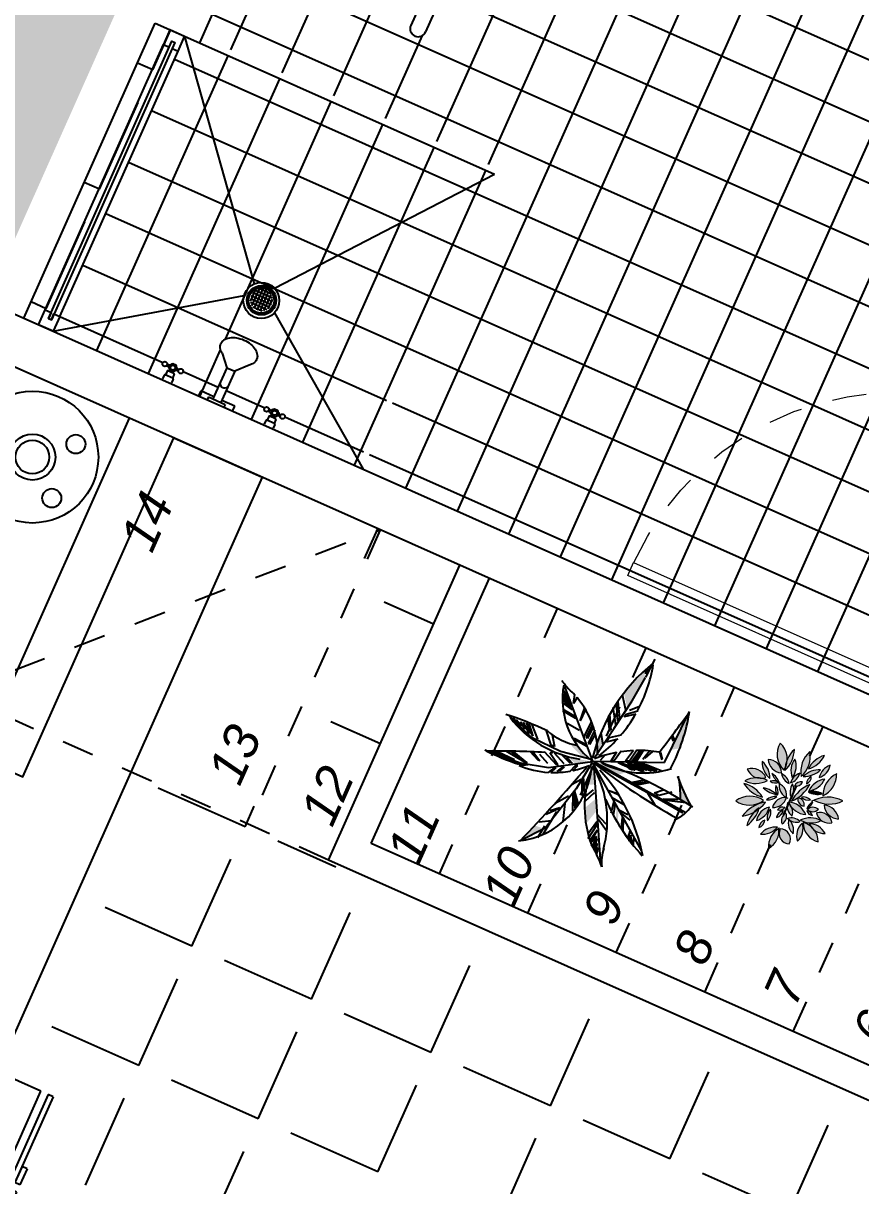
# Model space of a CAD drawing. Header units: millimetres. Extents: x 525387 to 527545, y 2235066 to 2235448.
# Drawn here: x 525546.725 to 525549.319, y 2235250.982 to 2235254.584 of the extents above; entities that cross this region are included whole.
import ezdxf
from ezdxf.enums import TextEntityAlignment as Align

# ---------------------------------------------------------------- set-up
doc = ezdxf.new("R2010")
doc.units = ezdxf.units.MM
for name, pattern in [('CONTINUA', [0]), ('HIDDEN2', [4.7625, 3.175, -1.5875]), ('JIS_02_1.0', [2, 1, -1])]:
    doc.linetypes.add(name, pattern=pattern)
for name, color, linetype in [('auxiliar', 6, 'Continuous'), ('muebles', 2, 'Continuous'), ('MUEBLES FIJOS', 2, 'Continuous'), ('pie de plano', 7, 'Continuous'), ('PISOS', 7, 'Continuous'), ('ventanas', 3, 'Continuous')]:
    doc.layers.add(name, color=color, linetype=linetype)
for name, color, linetype, lineweight in [('jardin', 72, 'Continuous', 5), ('muro', 5, 'Continuous', 35), ('puertas', 2, 'Continuous', 13)]:
    doc.layers.add(name, color=color, linetype=linetype, lineweight=lineweight)
doc.styles.add('ARIAL', font='ariali.ttf')

# ---------------------------------------------------------------- blocks, each defined once
blk = doc.blocks.new('Muko07pl')
at = {"color": 0, "linetype": 'ByBlock'}
for p, q in [((-0.2238, 0), (0.2238, 0)), ((-0.2238, -0.0155), (-0.2238, 0)), ((0.2238, -0.0155), (0.2238, 0)), ((-0.2238, -0.0177), (0.2238, -0.0177)), ((-0.3543, -0.0443), (0.3543, -0.0443)), ((-0.3543, -0.6643), (-0.3543, -0.0443)), ((0.3543, -0.0443), (0.3543, -0.6643)), ((0.3543, -0.6643), (-0.3543, -0.6643)), ((-0.3543, -0.6864), (-0.0886, -0.6864)), ((-0.3543, -0.7019), (-0.3543, -0.6864)), ((-0.0886, -0.7019), (-0.0886, -0.6864)), ((-0.0663, -0.6864), (0.3543, -0.6864)), ((-0.0663, -0.7019), (-0.0663, -0.6864)), ((0.3543, -0.7019), (0.3543, -0.6864)), ((-0.3543, -0.7019), (-0.0886, -0.7019)), ((-0.1383, -0.7019), (-0.0886, -0.7019)), ((-0.1383, -0.7174), (-0.1383, -0.7019)), ((-0.1383, -0.7174), (-0.0886, -0.7174)), ((-0.0886, -0.7174), (-0.0886, -0.7019)), ((-0.0663, -0.7174), (-0.0663, -0.7019)), ((-0.0663, -0.7019), (-0.0166, -0.7019)), ((-0.0663, -0.7019), (0.3543, -0.7019)), ((-0.0663, -0.7174), (-0.0166, -0.7174)), ((-0.0166, -0.7174), (-0.0166, -0.7019))]:
    blk.add_line(p, q, dxfattribs=at)
blk = doc.blocks.new('*X379')
at = {"color": 0}
for p, q in [((1.247, 13.33), (1.3136, 13.33)), ((1.25, 13.3041), (1.25, 13.3374)), ((1.2516, 13.34), (1.309, 13.34)), ((1.26, 13.2928), (1.26, 13.3488)), ((1.2618, 13.35), (1.2988, 13.35)), ((1.27, 13.2878), (1.27, 13.3538)), ((1.28, 13.2862), (1.28, 13.3554)), ((1.29, 13.2876), (1.29, 13.354)), ((1.3, 13.2924), (1.3, 13.3492)), ((1.31, 13.3031), (1.31, 13.3385)), ((1.2457, 13.32), (1.3149, 13.32)), ((1.2475, 13.31), (1.3131, 13.31)), ((1.2527, 13.3), (1.3079, 13.3)), ((1.2646, 13.29), (1.296, 13.29))]:
    blk.add_line(p, q, dxfattribs=at)
blk = doc.blocks.new('PUERTA INTERC')
at = {"layer": 'puertas', "color": 2}
for p, q in [((0.0398, 0), (-0.0398, 0)), ((-0.0398, 0), (0.0398, 0)), ((0.0398, -0.0399), (0.0398, 0)), ((-0.0398, -0.0279), (-0.8418, -0.0279)), ((-0.8418, -0.0279), (-0.8418, -0.0678)), ((-0.0398, 0), (-0.0398, -0.0279)), ((-0.0398, -0.0279), (0.0001, -0.0279)), ((-0.0398, -0.0678), (-0.0398, -0.0279)), ((0.0001, -0.0279), (0.0001, -0.0399)), ((0.0001, -0.0399), (0.0398, -0.0399)), ((-0.8418, -0.0678), (-0.0398, -0.0678)), ((0.0001, -0.8697), (-0.0398, -0.8697)), ((-0.0398, -0.8697), (-0.0398, -0.8977)), ((0.0398, -0.8578), (0.0001, -0.8578)), ((0.0001, -0.8578), (0.0001, -0.8697)), ((0.0398, -0.8977), (0.0398, -0.8578)), ((-0.0398, -0.8977), (0.0398, -0.8977)), ((-0.0398, -0.8977), (0.0398, -0.8977))]:
    blk.add_line(p, q, dxfattribs=at)
at = {"layer": 'puertas', "color": 6, "linetype": 'HIDDEN2', "ltscale": 0.03}
blk.add_arc((-0.0342, -0.0631), 0.8066, 180.3323, 269.6001, dxfattribs=at)
blk = doc.blocks.new('REGADERA')
for p, q in [((14.6692, 25.1453, 1.3721), (14.6562, 25.1453, 1.3721)), ((14.6712, 25.1173, 1.3721), (14.6712, 25.1433, 1.3721)), ((14.6842, 25.1423, 1.3721), (14.6712, 25.1423, 1.3721)), ((14.6862, 25.1203, 1.3721), (14.6862, 25.1403, 1.3721)), ((14.6692, 25.1153, 1.3721), (14.6562, 25.1153, 1.3721)), ((14.6842, 25.1183, 1.3721), (14.6712, 25.1183, 1.3721)), ((14.6892, 25.1359, 1.3721), (14.6862, 25.1359, 1.3721)), ((14.6892, 25.1248, 1.3721), (14.6862, 25.1248, 1.3721)), ((14.7121, 25.1253, 1.3721), (14.7121, 25.1353, 1.3721)), ((14.6702, 25.0221, 1.3721), (14.6537, 25.0221, 1.3721)), ((14.6702, 24.9778, 1.3721), (14.6702, 25.0221, 1.3721)), ((14.8041, 25.0094, 1.3721), (14.769, 24.9778, 1.3721)), ((14.6632, 24.9929, 1.3721), (14.6537, 24.9929, 1.3721)), ((14.6632, 24.9929, 1.3721), (14.6632, 24.9357, 1.3721)), ((14.769, 24.9778, 1.3721), (14.6632, 24.9778, 1.3721)), ((14.769, 24.9778, 1.3721), (14.769, 24.9508, 1.3721)), ((14.6632, 24.9357, 1.3721), (14.6537, 24.9357, 1.3721)), ((14.769, 24.9508, 1.3721), (14.6632, 24.9508, 1.3721)), ((14.6702, 24.9065, 1.3721), (14.6702, 24.9508, 1.3721)), ((14.8047, 24.9178, 1.3721), (14.769, 24.9508, 1.3721)), ((14.6537, 24.9065, 1.3721), (14.6702, 24.9065, 1.3721)), ((14.6692, 24.8003, 1.3721), (14.6562, 24.8003, 1.3721)), ((14.6712, 24.7723, 1.3721), (14.6712, 24.7983, 1.3721)), ((14.6842, 24.7973, 1.3721), (14.6712, 24.7973, 1.3721)), ((14.6862, 24.7753, 1.3721), (14.6862, 24.7953, 1.3721)), ((14.6892, 24.7908, 1.3721), (14.6862, 24.7908, 1.3721)), ((14.7121, 24.7803, 1.3721), (14.7121, 24.7903, 1.3721)), ((14.6692, 24.7703, 1.3721), (14.6562, 24.7703, 1.3721)), ((14.6842, 24.7733, 1.3721), (14.6712, 24.7733, 1.3721)), ((14.6892, 24.7797, 1.3721), (14.6862, 24.7797, 1.3721))]:
    blk.add_line(p, q)
at = {"elevation": 1.3721}
for points in [[(14.8041, 25.0094, -0.089391), (14.8159, 25.0204, -0.143952), (14.8298, 25.0245, -0.143952), (14.8437, 25.0204, -0.107177), (14.8574, 25.0068, -0.077988), (14.8656, 24.9881, -0.065221), (14.8688, 24.964, -0.065221)], [(14.8688, 24.964, -0.065221), (14.8656, 24.9398, -0.077988), (14.8574, 24.9212, -0.107177), (14.8437, 24.9075, -0.143952), (14.8298, 24.9034, -0.143952), (14.8159, 24.9075, -0.083926), (14.8047, 24.9178, -0.077988)]]:
    blk.add_lwpolyline(points, format="xyb", dxfattribs=at)
for centre in [(14.7013, 25.1575, 1.3721), (14.7013, 25.1303, 1.3721), (14.7013, 25.1034, 1.3721), (14.7013, 24.8124, 1.3721), (14.7013, 24.7853, 1.3721), (14.7013, 24.7583, 1.3721)]:
    blk.add_circle(centre, 0.00746)
for centre, radius, start, end in [((14.6692, 25.1433, 1.3721), 0.002, 360, 90), ((14.6842, 25.1403, 1.3721), 0.002, 360, 90), ((14.7013, 25.1303, 1.3721), 0.0118, 25.0004, 334.9996), ((14.6911, 25.1467, 1.3721), 0.00746, 302.1777, 46.4846), ((14.7116, 25.1467, 1.3721), 0.00746, 133.5154, 237.8223), ((14.6692, 25.1173, 1.3721), 0.002, 270, 360), ((14.6842, 25.1203, 1.3721), 0.002, 270, 360), ((14.6892, 25.1389, 1.3721), 0.003, 270, 324.6965), ((14.6892, 25.1218, 1.3721), 0.003, 35.3035, 90), ((14.6909, 25.1141, 1.3721), 0.00746, 314.1524, 57.4014), ((14.7117, 25.1141, 1.3721), 0.00746, 122.5986, 225.8476), ((14.7242, 24.9643, 1.3721), 0.0159, 121.6209, 238.3794), ((14.6692, 24.7983, 1.3721), 0.002, 360, 90), ((14.6842, 24.7953, 1.3721), 0.002, 360, 90), ((14.6892, 24.7938, 1.3721), 0.003, 270, 324.6965), ((14.7013, 24.7853, 1.3721), 0.0118, 25.0004, 334.9996), ((14.6911, 24.8016, 1.3721), 0.00746, 302.1777, 46.4846), ((14.7116, 24.8016, 1.3721), 0.00746, 133.5154, 237.8223), ((14.6692, 24.7723, 1.3721), 0.002, 270, 360), ((14.6842, 24.7753, 1.3721), 0.002, 270, 360), ((14.6892, 24.7767, 1.3721), 0.003, 35.3035, 90), ((14.6909, 24.769, 1.3721), 0.00746, 314.1524, 57.4014), ((14.7117, 24.769, 1.3721), 0.00746, 122.5986, 225.8476)]:
    blk.add_arc(centre, radius, start, end)
blk = doc.blocks.new('A$C172C5132')
at = {"linetype": 'ByBlock'}
h = blk.add_hatch(color=96, dxfattribs=at)
h.set_gradient(color1=(12, 110, 14), color2=(39, 78, 9), tint=1, name='HEMISPHERICAL')
h.paths.add_polyline_path([(0.706, 2.572, 0.287265), (1.313, 2.352, 0.287265)])
h.paths.add_polyline_path([(0.85, 2.219, 0.245454), (1.269, 2.285, 0.245454)])
h.paths.add_polyline_path([(1.346, 2.252, 0.362884), (1.853, 1.943, -0.000877), (1.853, 1.945, 0.362272)])
h.paths.add_polyline_path([(1.346, 2.053, 0.33327), (1.523, 1.855, 0.33327)])
h.paths.add_polyline_path([(1.092, 1.976, 0.302945), (1.401, 1.866, 0.302945)])
h.paths.add_polyline_path([(0.96, 1.711, 0.378763), (1.357, 1.744, 0.378763)])
h.paths.add_polyline_path([(0.805, 1.225, 0.247698), (1.18, 1.509, -0.032946), (1.189, 1.565, 0.274039)])
h.paths.add_polyline_path([(0.43, 1.203, 0.549808), (0.783, 1.7, 0.549808)])
h.paths.add_polyline_path([(0, 1.789, 0.297781), (0.772, 1.753, 0.297781)])
h.paths.add_polyline_path([(0.331, 2.252, 0.248111), (0.794, 1.811, 0.248111)])
h.paths.add_polyline_path([(0.519, 2.396, 0.290415), (0.838, 2.307, 0.290415)])
h.paths.add_polyline_path([(0.419, 2.804, 0.175406), (1.109, 2.655, -0.037323), (0.945, 2.759, 0.129374)])
h.paths.add_polyline_path([(0.64, 3.08, 0.085647), (0.945, 2.759, -0.054384), (1.147, 2.661), (1.147, 2.661, -0.009351), (1.109, 2.655, 0.060507), (1.402, 2.541), (1.412, 2.556, 0.185254)])
h.paths.add_polyline_path([(1.037, 3.5, 0.313266), (1.437, 2.623), (1.441, 2.625, 0.313266)])
h.paths.add_polyline_path([(1.809, 2.263), (1.818, 2.252, 0.230232), (2.085, 2.451, 0.230232)])
h.paths.add_polyline_path([(2.229, 2.396), (2.238, 2.391, 0.179345), (2.405, 2.738, 0.179345)])
h.paths.add_polyline_path([(2.56, 2.459), (2.582, 2.451, 0.378282), (2.802, 3.058, 0.378282)])
h = blk.add_hatch(color=106, dxfattribs=at)
h.set_gradient(color1=(15, 138, 17), color2=(46, 92, 10), tint=1, name='HEMISPHERICAL')
h.paths.add_polyline_path([(2.155, 1.04, 0.236282), (2.541, 0.113, 0.236282)])
h.paths.add_polyline_path([(2.416, 0.817, 0.290628), (3.31, 0.696, 0.290628)])
h.paths.add_polyline_path([(1.909, 0, 0.364082), (2.14, 0.651, 0.364082)])
h.paths.add_polyline_path([(1.798, 0.784, 0.428936), (1.699, 0.155, 0.428936)])
h.paths.add_polyline_path([(1.335, 1.192, 0.243055), (1.611, 0.53, 0.243055)])
h.paths.add_polyline_path([(1.293, 0.79, -0.075692), (1.214, 0.596, 0.164666), (1.258, 0.221, 0.298636), (1.346, 0.861, 0.03785)])
h.paths.add_polyline_path([(0.905, 0.32, 0.152567), (1.214, 0.596, -0.089408), (1.293, 0.79, 0.1023), (1.302, 1.071, 0.341288)])
h.paths.add_polyline_path([(0.629, 0.983, 0.299202), (1.264, 1.088, 0.299202)])
h.paths.add_polyline_path([(1.205, 1.617, 0.031182), (1.189, 1.565, -0.006707), (1.203, 1.568), (1.203, 1.568), (1.203, 1.568, -0.03138), (1.18, 1.509, 0.214704), (1.291, 1.17, 0.282795)])
h.paths.add_polyline_path([(1.634, 1.671, 0.211659), (1.589, 1.093, 0.281051), (1.743, 1.822, 0.038772), (1.674, 1.736, -0.044717)])
h.paths.add_polyline_path([(1.346, 1.501, 0.203733), (1.634, 1.671, -0.026656), (1.674, 1.736, 0.062829), (1.709, 1.836, 0.318582)])
h.paths.add_polyline_path([(1.765, 1.115, 0.403257), (1.931, 0.773, 0.403257)])
h.paths.add_polyline_path([(1.655, 0.872, 0.302607), (1.721, 1.115, 0.302607)])
h.paths.add_polyline_path([(1.798, 1.148, 0.20419), (2.074, 1.049, 0.20419)])
h.paths.add_polyline_path([(2.074, 1.479, 0.262138), (2.118, 1.148, 0.262138)])
h.paths.add_polyline_path([(1.831, 1.27, 0.44636), (2.008, 1.579, 0.44636)])
h.paths.add_polyline_path([(2.372, 1.336, 0.247085), (2.979, 0.994, 0.247085)])
h.paths.add_polyline_path([(1.809, 1.733, 0.171467), (2.593, 1.391, 0.171467)])
h.paths.add_polyline_path([(1.898, 1.777, 0.259278), (2.372, 1.943, 0.259278)])
h.paths.add_polyline_path([(2.328, 1.855, 0.365639), (2.571, 1.656, 0.365639)])
h.paths.add_polyline_path([(2.372, 2.02, 0.243415), (2.813, 1.866, 0.243415)])
h.paths.add_polyline_path([(2.571, 1.501, 0.307451), (2.869, 1.457, 0.307451)])
h.paths.add_polyline_path([(2.758, 1.711, 0.209633), (3.211, 1.259, 0.209633)])
h.paths.add_polyline_path([(3.067, 1.656, 0.21311), (3.718, 1.336, 0.21311)])
h.paths.add_polyline_path([(2.946, 1.192, 0.265719), (3.486, 1.016, 0.265719)])
h.paths.add_polyline_path([(2.571, 2.042, 0.271534), (3.188, 2.219, 0.271534)])
h.paths.add_polyline_path([(3.058, 2.452, -0.10541), (2.754, 2.4, 0.018052), (2.681, 2.374, 0.194763), (3.486, 2.374, 0.102488)])
h.paths.add_polyline_path([(2.681, 2.407, 0.024701), (2.754, 2.4, -0.072299), (3.058, 2.452, 0.220444), (3.486, 2.904, 0.361284)])
h.paths.add_polyline_path([(2.339, 2.053, 0.244188), (2.538, 2.44, 0.244188)])
h.paths.add_polyline_path([(2.218, 2.738, 0.236039), (2.648, 3.213, 0.236039)])
h.paths.add_polyline_path([(2.14, 2.683, 0.271887), (2.223, 2.415, 0.271887)])
h.paths.add_polyline_path([(1.853, 1.945, -0.001193), (1.854, 1.943, 0.325344), (2.193, 2.366, 0.324468)])
h.paths.add_polyline_path([(1.811, 2.298, 0.143951), (1.831, 2.815, 0.143951)])
h.paths.add_polyline_path([(1.5, 2.539, 0.207976), (1.754, 2.263, 0.207976)])
h.paths.add_polyline_path([(1.534, 2.705, 0.190107), (1.699, 3.489, 0.190107)])
h.paths.add_polyline_path([(1.798, 3.489, 0.252904), (2.129, 2.782, 0.067921), (2.112, 3.003, -0.074796), (2.066, 3.149, 0.134159)])
h.paths.add_polyline_path([(2.066, 3.149, -0.046564), (2.112, 3.003, 0.072445), (2.196, 2.881, 0.391074), (2.196, 3.577, 0.229731)])
h = blk.add_hatch(color=96, dxfattribs=at)
h.set_gradient(color1=(12, 110, 14), color2=(39, 78, 9), tint=1, name='HEMISPHERICAL')
h.paths.add_polyline_path([(2.735, 1.776), (2.736, 1.766, 0.262244), (3.63, 1.855, 0.262244)])
h = blk.add_hatch(color=96)
h.set_gradient(color1=(12, 110, 14), color2=(39, 78, 9), tint=1, name='HEMISPHERICAL')
h.paths.add_polyline_path([(2.35, 1.336), (2.337, 1.332, 0.192472), (2.471, 0.872, 0.192472)])
for p, q in [((1.402, 2.541), (1.412, 2.556)), ((1.437, 2.623), (1.441, 2.625)), ((2.582, 2.451), (2.56, 2.459)), ((1.818, 2.252), (1.809, 2.263)), ((2.238, 2.391), (2.229, 2.396)), ((2.736, 1.766), (2.735, 1.776)), ((2.35, 1.336), (2.337, 1.332))]:
    blk.add_line(p, q, dxfattribs=at)
for centre, radius, start, end in [((1.868, 3.349), 0.845, 169.7437, 239.3198), ((0.609, 2.771), 0.845, 349.9797, 59.5558), ((2.61, 2.887), 1.092, 146.5506, 189.6063), ((0.623, 3.307), 1.092, 326.5506, 9.6063), ((2.618, 3.442), 0.821, 176.7146, 233.4855), ((1.31, 2.829), 0.821, 356.7146, 53.4855), ((2.572, 3.229), 0.513, 137.2816, 222.7184), ((1.819, 3.229), 0.513, 317.2816, 42.7184), ((0.596, 1.782), 1.037, 57.8807, 99.8189), ((0.343, 1.811), 1.303, 34.8518, 76.8329), ((1.724, 3.804), 1.303, 213.7346, 255.7157), ((2.701, 2.521), 0.918, 161.3279, 196.3785), ((0.941, 2.592), 0.918, 339.0434, 14.094), ((2.908, 2.545), 0.716, 111.2499, 164.3738), ((1.958, 3.406), 0.716, 291.2499, 344.3738), ((3.02, 2.621), 0.488, 116.5049, 199.3878), ((2.348, 2.879), 0.488, 298.5878, 21.4707), ((3.383, 2.171), 0.74, 81.9405, 161.3964), ((2.785, 3.14), 0.74, 261.9405, 341.3964), ((0.971, 3.682), 1.037, 237.8807, 279.8189), ((0.833, 1.977), 0.608, 37.9495, 102.0596), ((1.186, 2.946), 0.608, 217.9495, 282.0596), ((1.31, 2.109), 0.47, 19.0975, 66.0922), ((1.945, 2.693), 0.47, 199.0975, 246.0922), ((2.14, 2.073), 0.381, 98.3028, 150.1644), ((1.747, 2.626), 0.381, 280.7404, 332.602), ((2.41, 2.619), 0.277, 166.6712, 231.5788), ((1.953, 2.479), 0.277, 342.6051, 47.5126), ((2.779, 2.329), 0.554, 132.3809, 173.0513), ((1.853, 2.79), 0.554, 313.9894, 354.6599), ((2.066, 2.438), 0.471, 305.3547, 0.2444), ((2.81, 2.055), 0.471, 125.3547, 180.2444), ((3.084, 1.379), 1.073, 67.9577, 112.0423), ((0.98, 2.47), 0.685, 198.5093, 254.2466), ((0.145, 1.593), 0.685, 18.5093, 74.2466), ((0.609, 2.099), 0.31, 42.1798, 106.9561), ((0.748, 2.604), 0.31, 222.1798, 286.9561), ((1.123, 1.851), 0.458, 71.397, 126.5601), ((0.996, 2.653), 0.458, 251.397, 306.5601), ((1.415, 1.794), 0.463, 18.7265, 98.5819), ((1.784, 2.401), 0.463, 198.7265, 278.5819), ((1.302, 1.836), 0.222, 4.751, 78.4779), ((1.567, 2.072), 0.222, 184.751, 258.4779), ((1.733, 2.387), 0.461, 278.3256, 1.7816), ((2.313, 1.92), 0.461, 100.5964, 184.0524), ((2.443, 1.517), 0.509, 43.3367, 98.0592), ((2.742, 2.369), 0.509, 223.3367, 278.0592), ((3.03, 1.604), 0.635, 75.5726, 136.3385), ((2.729, 2.658), 0.635, 255.5726, 316.3385), ((3.084, 3.368), 1.073, 247.9577, 292.0423), ((0.359, 1.18), 0.707, 52.0955, 120.5238), ((0.413, 2.362), 0.707, 234.1936, 302.622), ((0.764, 1.34), 0.361, 86.9965, 202.2058), ((0.449, 1.564), 0.361, 266.9965, 22.2058), ((1.177, 1.503), 0.301, 53.2772, 136.2565), ((1.14, 1.952), 0.301, 233.2772, 316.2565), ((1.164, 1.689), 0.296, 36.6262, 104.0418), ((1.329, 2.153), 0.296, 216.6262, 284.0418), ((1.611, 1.463), 0.434, 157.7122, 222.4235), ((0.885, 1.324), 0.434, 339.261, 43.9723), ((1.291, 1.925), 0.427, 277.3883, 349.0703), ((1.763, 1.413), 0.427, 96.3902, 168.0722), ((2.263, 1.331), 0.715, 136.6356, 199.4278), ((1.069, 1.584), 0.715, 316.6356, 19.4278), ((2.685, 2.671), 1.283, 226.9394, 265.8583), ((1.717, 0.454), 1.283, 46.9394, 85.8583), ((2.284, 1.434), 0.517, 80.1717, 138.3136), ((1.986, 2.287), 0.517, 260.1717, 318.3136), ((2.332, 1.612), 0.243, 10.523, 90.8605), ((2.567, 1.899), 0.243, 190.523, 270.8605), ((3.253, 1.021), 0.915, 65.6693, 124.4476), ((3.105, 2.604), 0.915, 246.2552, 305.0335), ((2.468, 0.969), 0.797, 21.3015, 68.66), ((3.5, 2.001), 0.797, 201.3015, 248.66), ((3.034, 0.767), 0.89, 39.7488, 87.8702), ((3.751, 2.225), 0.89, 219.7488, 267.8702), ((0.724, 1.722), 0.503, 279.3324, 342.1699), ((1.284, 1.071), 0.503, 99.3324, 162.1699), ((2.058, 1.345), 0.239, 102.1635, 198.3798), ((1.781, 1.503), 0.239, 282.1635, 18.3798), ((2.39, 1.353), 0.341, 158.2119, 216.9673), ((1.802, 1.275), 0.341, 338.2119, 36.9673), ((2.98, 1.27), 0.646, 174.4977, 218.0761), ((1.831, 0.952), 0.646, 352.8778, 36.4562), ((3.001, 1.741), 0.748, 212.8184, 268.3343), ((2.35, 0.588), 0.748, 32.8184, 88.3343), ((2.687, 1.26), 0.268, 47.3873, 115.7476), ((2.752, 1.699), 0.268, 227.3873, 295.7476), ((1.027, 0.552), 0.586, 65.4893, 132.7752), ((0.866, 1.519), 0.586, 246.1459, 313.4318), ((1.589, 0.438), 0.695, 114.4303, 189.807), ((0.617, 0.953), 0.695, 294.4303, 9.807), ((1.79, 0.474), 0.589, 138.8969, 205.4069), ((0.814, 0.608), 0.589, 318.8969, 25.4069), ((2.114, 1.128), 0.782, 175.2839, 229.9285), ((0.832, 0.594), 0.782, 355.2839, 49.9285), ((1.87, 0.944), 0.227, 131.0823, 198.427), ((1.506, 1.043), 0.227, 311.0823, 18.427), ((2.026, 1.03), 0.274, 161.8817, 249.7301), ((1.67, 0.858), 0.274, 341.8817, 69.7301), ((1.82, 0.775), 0.374, 47.1077, 93.2701), ((2.053, 1.422), 0.374, 227.1077, 273.2701), ((1.423, 0.192), 1.121, 356.0096, 54.5768), ((3.274, 0.962), 1.121, 176.0096, 229.186), ((2.767, 0.052), 0.841, 49.8506, 114.6719), ((2.959, 1.46), 0.841, 229.8506, 294.6719), ((3.062, 0.631), 0.573, 42.1437, 101.6667), ((3.371, 1.577), 0.573, 222.1437, 281.6667), ((2.048, 0.422), 0.44, 124.6008, 217.4658), ((1.449, 0.516), 0.44, 304.6008, 37.4658), ((2.412, 0.188), 0.538, 120.4086, 200.4312), ((1.637, 0.464), 0.538, 300.4086, 20.4312)]:
    blk.add_arc(centre, radius, start, end, dxfattribs=at)
blk = doc.blocks.new('A$Ce713cdba')
for centre, radius in [((0.215, 0.215), 0.215), ((0.3272, 0.3114), 0.0309), ((0.215, 0.215), 0.075), ((0.215, 0.215), 0.055), ((0.3272, 0.1186), 0.0309)]:
    blk.add_circle(centre, radius)
blk = doc.blocks.new('CAB 5 REC')
at = {"layer": 'PISOS', "lineweight": -3}
h = blk.add_hatch(dxfattribs=at)
h.set_pattern_fill('ANSI37', color=253, scale=0.055, angle=45)
h.set_pattern_definition([(90, (-805.2598, -52.6212), (-0.174625, 0), []), (180, (-805.2598, -52.6212), (-1e-17, -0.174625), [])])
h.paths.add_polyline_path([(7.77, 7.645), (7.62, 7.645), (7.62, 7.695), (7.57, 7.695), (6.27, 7.695), (6.27, 7.695), (6.22, 7.695), (6.22, 7.645), (5.84, 7.645), (5.84, 6.645), (5.82, 6.645), (5.82, 7.645), (5.82, 7.695), (5.77, 7.695), (4.87, 7.695), (4.82, 7.695), (4.82, 7.52), (4.82, 6.665), (5.17, 6.665), (5.17, 6.645), (4.82, 6.645), (4.82, 4.825), (5.82, 4.825), (5.82, 5.4), (5.97, 5.4), (6.895, 5.4), (6.895, 4.9), (7.77, 4.9)])
h.paths.add_polyline_path([(6.3508, 6.8479, -0.12626), (6.2495, 7.019), (6.136, 7.019, -1), (6.136, 7.069), (6.2384, 7.069, -0.725699), (6.9164, 7.4135), (7.5528, 6.7771, -1), (6.9872, 6.2115)], flags=16)
h.paths.add_polyline_path([(5.807, 5.268, -1), (5.682, 5.268, -1)], flags=16)
h.paths.add_polyline_path([(5.7736, 5.2837, -1), (5.7478, 5.2837, -1)], flags=0)
h.paths.add_polyline_path([(7.2688, 5.5307), (7.4273, 5.5307, -0.362827), (7.4765, 5.4895), (7.5351, 5.1651, -0.261343), (7.5191, 5.1188), (7.5259, 5.0883, 0.363598), (7.5616, 5.061, -0.426801), (7.5981, 5.026), (7.5981, 4.9407, -0.414214), (7.5631, 4.9057), (7.1328, 4.9057, -0.414214), (7.0978, 4.9407), (7.0978, 5.026, -0.414214), (7.1328, 5.061), (7.136, 5.061, 0.351104), (7.1702, 5.0883), (7.177, 5.1188, -0.261343), (7.161, 5.1651), (7.2196, 5.4895, -0.362827)], flags=16)
h.paths.add_polyline_path([(5.7372, 5.2473, -1), (5.7114, 5.2473, -1)], flags=0)
h.paths.add_polyline_path([(7.2888, 5.4807), (7.4073, 5.4807, -0.362827), (7.4368, 5.456), (7.4748, 5.2453, -0.467538), (7.3961, 5.1511), (7.3, 5.1511, -0.467538), (7.2212, 5.2453), (7.2593, 5.456, -0.362827)], flags=0)
h.paths.add_polyline_path([(7.373, 5.1657), (7.323, 5.1657, -2)], flags=0)
h.paths.add_polyline_path([(5.0236, 7.1019, -0.107177), (5.01, 7.0882, -0.143952), (4.9961, 7.0841, -0.143952), (4.9822, 7.0882, -0.083926), (4.971, 7.0985), (4.9352, 7.1315), (4.8295, 7.1315), (4.8295, 7.1585), (4.9352, 7.1585), (4.9704, 7.1901, -0.089391), (4.9822, 7.2011, -0.143952), (4.9961, 7.2052, -0.143952), (5.01, 7.2011, -0.107177), (5.0236, 7.1875, -0.077988), (5.0319, 7.1688, -0.065221), (5.0351, 7.1447, -0.065221), (5.0319, 7.1205, -0.077988)], flags=16)
h.paths.add_polyline_path([(4.8601, 6.939, -0.202774), (4.8624, 6.9444, 0.613015), (4.8585, 6.9571, 0.446891), (4.8555, 6.9604), (4.8525, 6.9604), (4.8525, 6.954), (4.8375, 6.954), (4.8375, 6.951), (4.8355, 6.951, 0.414214), (4.8375, 6.953), (4.8375, 6.981), (4.8355, 6.981, -0.414214), (4.8375, 6.979), (4.8375, 6.978), (4.8525, 6.978), (4.8525, 6.9715), (4.8555, 6.9715, 0.452458), (4.8585, 6.9749, 0.622782), (4.8625, 6.9877, -0.205641), (4.8601, 6.9931, -1), (4.8751, 6.9931, -0.20567), (4.8727, 6.9877, 0.489391), (4.8739, 6.976, -0.1442), (4.8783, 6.971), (4.8783, 6.961, -0.142326), (4.874, 6.956, 0.483683), (4.8728, 6.9444, -0.202746), (4.8751, 6.939, -1)], flags=16)
h.paths.add_polyline_path([(4.8601, 6.966, -1), (4.8751, 6.966, -1)], flags=0)
h.paths.add_polyline_path([(4.8602, 7.2841, -0.202774), (4.8624, 7.2894, 0.613015), (4.8585, 7.3021, 0.446891), (4.8555, 7.3055), (4.8525, 7.3055), (4.8525, 7.299), (4.8375, 7.299), (4.8375, 7.296), (4.8355, 7.296, 0.414214), (4.8375, 7.298), (4.8375, 7.326), (4.8355, 7.326, -0.414214), (4.8375, 7.324), (4.8375, 7.323), (4.8525, 7.323), (4.8525, 7.3166), (4.8555, 7.3166, 0.452458), (4.8585, 7.32, 0.622782), (4.8625, 7.3328, -0.205641), (4.8602, 7.3382, -1), (4.8751, 7.3382, -0.20567), (4.8728, 7.3328, 0.489391), (4.8739, 7.3211, -0.1442), (4.8783, 7.316), (4.8783, 7.306, -0.142326), (4.874, 7.3011, 0.483683), (4.8728, 7.2894, -0.202746), (4.8751, 7.2841, -1)], flags=16)
h.paths.add_polyline_path([(4.8602, 7.311, -1), (4.8751, 7.311, -1)], flags=0)
at = {"layer": 'auxiliar', "linetype": 'JIS_02_1.0', "lineweight": -3, "ltscale": 0.1}
for p, q in [((3.67, 6.25), (3.67, 7.52)), ((3.67, 7.52), (4.67, 6.52)), ((4.67, 6.52), (3.695, 6.52)), ((4.67, 6.52), (3.695, 6.52)), ((4.67, 5.92), (3.67, 5.92)), ((4.67, 5.62), (3.67, 5.62)), ((4.67, 5.32), (3.67, 5.32)), ((4.67, 5.02), (3.67, 5.02)), ((4.67, 4.72), (3.67, 4.72))]:
    blk.add_line(p, q, dxfattribs=at)
at = {"layer": 'jardin', "linetype": 'Continuous', "lineweight": -3}
for p, q in [((4.1856, 5.83), (4.1776, 5.9461)), ((4.183, 5.8961), (4.1818, 5.9268)), ((4.1841, 5.8856), (4.1853, 5.9244)), ((4.1871, 5.8635), (4.1876, 5.9134)), ((4.1882, 5.8501), (4.1894, 5.9086)), ((4.2721, 5.83), (4.3055, 5.9211)), ((4.2943, 5.8899), (4.3061, 5.9071)), ((4.1941, 5.8142), (4.2017, 5.8841)), ((4.2069, 5.8726), (4.1952, 5.8103)), ((4.2803, 5.8419), (4.3061, 5.8726)), ((4.2873, 5.8592), (4.3037, 5.8803)), ((4.3061, 5.8726), (4.2873, 5.8592)), ((4.292, 5.8726), (4.3037, 5.8956)), ((4.3037, 5.8803), (4.292, 5.8726)), ((4.3037, 5.8956), (4.2943, 5.8899)), ((4.1847, 5.8424), (4.1789, 5.8525)), ((4.1853, 5.8353), (4.1794, 5.8482)), ((4.1853, 5.8286), (4.1794, 5.8429)), ((4.1882, 5.8176), (4.18, 5.8353)), ((4.1952, 5.8103), (4.2104, 5.8635)), ((4.3107, 5.8477), (4.2756, 5.8112)), ((4.2779, 5.8285), (4.3084, 5.863)), ((4.3084, 5.8553), (4.2779, 5.8285)), ((4.3084, 5.863), (4.2803, 5.8419)), ((4.1912, 5.8103), (4.1782, 5.83)), ((4.1905, 5.8065), (4.1789, 5.8243)), ((4.2082, 5.7437), (4.1856, 5.83)), ((4.2163, 5.7826), (4.2315, 5.8166)), ((4.2344, 5.8103), (4.2169, 5.7768)), ((4.2692, 5.73), (4.2721, 5.83)), ((4.283, 5.6271), (4.4582, 5.8003)), ((4.4466, 5.8016), (4.4419, 5.7901)), ((4.2169, 5.7768), (4.2163, 5.7826)), ((4.2192, 5.7509), (4.235, 5.7854)), ((4.2262, 5.7241), (4.2479, 5.7749)), ((4.2756, 5.7652), (4.3107, 5.7959)), ((4.3061, 5.7748), (4.2756, 5.7537)), ((4.2756, 5.7537), (4.2756, 5.7652)), ((4.3818, 5.7282), (4.3877, 5.7747)), ((4.3862, 5.7294), (4.3913, 5.7753)), ((4.4091, 5.7863), (4.4021, 5.7498)), ((4.4184, 5.7901), (4.4091, 5.7537)), ((4.4091, 5.7537), (4.4091, 5.7863)), ((4.4232, 5.7901), (4.4138, 5.7575)), ((4.4138, 5.7575), (4.4184, 5.7901)), ((4.4302, 5.792), (4.4184, 5.7652)), ((4.4184, 5.7652), (4.4232, 5.7901)), ((4.4255, 5.7671), (4.4302, 5.792)), ((4.4325, 5.7882), (4.4255, 5.7671)), ((4.4348, 5.7939), (4.4302, 5.7748)), ((4.4302, 5.7748), (4.4325, 5.7882)), ((4.4372, 5.7824), (4.4348, 5.7939)), ((4.4419, 5.7978), (4.4372, 5.7824)), ((4.4419, 5.7901), (4.4419, 5.7978)), ((4.033, 5.6777), (3.9661, 5.7318)), ((4.2151, 5.7279), (4.1946, 5.7389)), ((4.1979, 5.7309), (4.2186, 5.7227)), ((4.2808, 5.6271), (4.2082, 5.7437)), ((4.2186, 5.7227), (4.2151, 5.7279)), ((4.2537, 5.7591), (4.2292, 5.7217)), ((4.2391, 5.705), (4.2572, 5.7457)), ((4.2859, 5.6295), (4.2692, 5.73)), ((4.3531, 5.7033), (4.3572, 5.7466)), ((4.4218, 5.7538), (4.4487, 5.7616)), ((4.4427, 5.7514), (4.4218, 5.7538)), ((4.0437, 5.7019), (4.0625, 5.6693)), ((4.0741, 5.6923), (4.1093, 5.6616)), ((4.2085, 5.7149), (4.2309, 5.7033)), ((4.2126, 5.7083), (4.2309, 5.6999)), ((4.2292, 5.7217), (4.2262, 5.7241)), ((4.2484, 5.6872), (4.2619, 5.7241)), ((4.2502, 5.681), (4.263, 5.7107)), ((4.3164, 5.6622), (4.3208, 5.7044)), ((4.3201, 5.6664), (4.323, 5.708)), ((4.3811, 5.714), (4.4247, 5.7169)), ((4.3811, 5.7128), (4.4175, 5.7122)), ((3.9969, 5.6865), (4.0391, 5.6808)), ((4.0132, 5.675), (4.0952, 5.6655)), ((4.1834, 5.639), (4.033, 5.6777)), ((4.1093, 5.6616), (4.0882, 5.6846)), ((4.1163, 5.6808), (4.1538, 5.652)), ((4.1913, 5.6559), (4.217, 5.6367)), ((4.2484, 5.6705), (4.2227, 5.6796)), ((4.2297, 5.671), (4.252, 5.6638)), ((4.252, 5.6638), (4.2484, 5.6705)), ((4.3252, 5.6574), (4.3281, 5.6616)), ((4.3615, 5.6544), (4.3252, 5.6574)), ((4.3281, 5.6616), (4.3746, 5.6598)), ((4.3404, 5.6711), (4.3433, 5.6753)), ((4.3797, 5.6687), (4.3404, 5.6711)), ((4.3408, 5.6815), (4.3898, 5.6799)), ((4.3433, 5.6753), (4.3848, 5.6729)), ((4.2779, 5.6229), (3.9996, 5.4747)), ((4.0741, 5.6348), (4.128, 5.652)), ((4.2779, 5.6253), (4.0911, 5.3771)), ((4.1655, 5.6424), (4.1163, 5.6214)), ((4.1257, 5.6156), (4.1655, 5.6424)), ((4.1351, 5.6148), (4.1697, 5.6398)), ((4.1432, 5.6131), (4.1738, 5.6398)), ((4.1725, 5.6136), (4.2147, 5.6328)), ((4.2779, 5.6271), (4.1834, 5.639)), ((4.1843, 5.6117), (4.2287, 5.6348)), ((4.2826, 5.6214), (4.2545, 5.2991)), ((4.283, 5.6271), (4.3695, 5.4223)), ((4.2932, 5.6271), (4.4029, 5.608)), ((4.3419, 5.6176), (4.3724, 5.6384)), ((4.3877, 5.6164), (4.4225, 5.6372)), ((4.3935, 5.6134), (4.4364, 5.6378)), ((4.4146, 5.6074), (4.4603, 5.6366)), ((4.4276, 5.6068), (4.4763, 5.633)), ((4.4836, 5.6312), (4.4378, 5.6051)), ((4.4683, 5.5973), (4.5076, 5.6265)), ((4.1585, 5.5983), (4.1959, 5.5829)), ((4.1679, 5.606), (4.203, 5.5887)), ((4.2779, 5.6041), (4.2686, 5.5101)), ((4.2954, 5.6068), (4.3172, 5.5997)), ((4.3695, 5.6104), (4.355, 5.6122)), ((4.355, 5.6122), (4.3782, 5.583)), ((4.392, 5.5795), (4.3695, 5.6104)), ((4.4029, 5.608), (4.5032, 5.5914)), ((4.4378, 5.6051), (4.4276, 5.6068)), ((4.4698, 5.5646), (4.448, 5.5937)), ((4.448, 5.5937), (4.4582, 5.5914)), ((4.4582, 5.5914), (4.4821, 5.5628)), ((4.4945, 5.5646), (4.4727, 5.5872)), ((4.5032, 5.5914), (4.5861, 5.5836)), ((4.5868, 5.583), (4.65, 5.5789)), ((4.597, 5.5866), (4.6101, 5.5914)), ((4.6028, 5.5854), (4.597, 5.5866)), ((4.6144, 5.5896), (4.6028, 5.5854)), ((4.1163, 5.5388), (4.0695, 5.5485)), ((4.121, 5.5101), (4.1374, 5.5485)), ((4.3106, 5.567), (4.307, 5.5759)), ((4.307, 5.5759), (4.3397, 5.5711)), ((4.3106, 5.5533), (4.3099, 5.542)), ((4.3462, 5.5592), (4.3106, 5.567)), ((4.3106, 5.4955), (4.3106, 5.5533)), ((4.0367, 5.5139), (4.0695, 5.5159)), ((4.0554, 5.5101), (4.0367, 5.5139)), ((4.0391, 5.5197), (4.0741, 5.5216)), ((4.0695, 5.5159), (4.0391, 5.5197)), ((4.0741, 5.5216), (4.0507, 5.5293)), ((4.0507, 5.5293), (4.0929, 5.5273)), ((4.0929, 5.5273), (4.0554, 5.535)), ((4.0578, 5.5427), (4.107, 5.535)), ((4.1023, 5.5005), (4.1257, 5.5388)), ((4.107, 5.535), (4.1163, 5.5388)), ((4.1595, 5.5097), (4.1963, 5.5164)), ((4.1983, 5.4832), (4.203, 5.5254)), ((4.3099, 5.5271), (4.3084, 5.5158)), ((4.3084, 5.5158), (4.3084, 5.5033)), ((4.3099, 5.542), (4.3099, 5.5271)), ((4.3114, 5.5253), (4.3106, 5.5104)), ((4.3128, 5.5432), (4.3114, 5.5253)), ((4.3135, 5.5188), (4.3128, 5.5432)), ((4.3135, 5.508), (4.3135, 5.5188)), ((4.3179, 5.5253), (4.3157, 5.5057)), ((4.3164, 5.4997), (4.3179, 5.5128)), ((4.3179, 5.5128), (4.3179, 5.5253)), ((4.3215, 5.5188), (4.3208, 5.5074)), ((4.323, 5.5307), (4.3215, 5.5188)), ((4.3231, 5.5323), (4.323, 5.5307)), ((4.3237, 5.4795), (4.3237, 5.5307)), ((4.3295, 5.5229), (4.3252, 5.5348)), ((4.3252, 5.5348), (4.3651, 5.5253)), ((4.3695, 5.5158), (4.3295, 5.5229)), ((4.025, 5.4986), (4.0437, 5.5024)), ((4.0297, 5.5062), (4.0554, 5.5101)), ((4.0437, 5.5024), (4.0297, 5.5062)), ((4.1555, 5.4997), (4.1922, 5.5097)), ((4.1632, 5.4468), (4.1725, 5.4852)), ((4.1748, 5.4602), (4.1772, 5.489)), ((4.2686, 5.5101), (4.2616, 5.4219)), ((4.2732, 5.4679), (4.2732, 5.4871)), ((4.2732, 5.4871), (4.2943, 5.4583)), ((4.292, 5.4497), (4.2736, 5.478)), ((4.3106, 5.5104), (4.3106, 5.4955)), ((4.315, 5.4896), (4.3135, 5.508)), ((4.315, 5.4622), (4.315, 5.4896)), ((4.3157, 5.5057), (4.3157, 5.4729)), ((4.3164, 5.489), (4.3164, 5.4997)), ((4.3179, 5.4705), (4.3164, 5.489)), ((4.3186, 5.4825), (4.3179, 5.4705)), ((4.3201, 5.4938), (4.3186, 5.4825)), ((4.3208, 5.5074), (4.3201, 5.4938)), ((4.3252, 5.4628), (4.3237, 5.4795)), ((4.3259, 5.4848), (4.3252, 5.4741)), ((4.3266, 5.5086), (4.3259, 5.4955)), ((4.3259, 5.4955), (4.3259, 5.4848)), ((4.3281, 5.4961), (4.3266, 5.5086)), ((4.3281, 5.4705), (4.3281, 5.4961)), ((4.3302, 5.492), (4.3288, 5.4813)), ((4.3288, 5.4813), (4.3288, 5.47)), ((4.331, 5.5045), (4.3302, 5.492)), ((4.331, 5.4491), (4.331, 5.5045)), ((4.3353, 5.4337), (4.3368, 5.4973)), ((4.3412, 5.4212), (4.339, 5.4932)), ((4.351, 5.488), (4.3837, 5.4797)), ((4.3572, 5.483), (4.3857, 5.4697)), ((4.1257, 5.4545), (4.1561, 5.466)), ((4.1304, 5.4621), (4.1609, 5.4718)), ((4.2943, 5.4372), (4.2732, 5.4679)), ((4.3157, 5.4729), (4.315, 5.4622)), ((4.3252, 5.4741), (4.3252, 5.4628)), ((4.3288, 5.4479), (4.3281, 5.4705)), ((4.3288, 5.47), (4.3281, 5.4586)), ((4.3281, 5.4586), (4.3288, 5.4479)), ((4.3317, 5.4372), (4.331, 5.4491)), ((4.392, 5.4497), (4.3731, 5.4331)), ((4.3935, 5.4467), (4.3768, 5.4331)), ((4.0929, 5.4046), (4.1163, 5.4142)), ((4.0976, 5.4123), (4.121, 5.4257)), ((4.1163, 5.4142), (4.0976, 5.4123)), ((4.1023, 5.4238), (4.1304, 5.4333)), ((4.121, 5.4257), (4.1023, 5.4238)), ((4.1304, 5.4333), (4.1116, 5.4314)), ((4.2357, 5.3931), (4.2616, 5.4314)), ((4.2616, 5.4219), (4.2498, 5.3068)), ((4.2686, 5.3969), (4.2709, 5.4123)), ((4.2709, 5.4123), (4.292, 5.3892)), ((4.3695, 5.4223), (4.5446, 5.4158)), ((4.4516, 5.436), (4.4407, 5.4247)), ((4.4567, 5.4354), (4.4436, 5.4217)), ((4.2639, 5.3701), (4.2639, 5.3797)), ((4.2639, 5.3797), (4.2826, 5.3375)), ((4.2826, 5.3106), (4.2639, 5.3701)), ((4.2943, 5.3643), (4.2686, 5.3969))]:
    blk.add_line(p, q, dxfattribs=at)
for centre, radius, start, end in [((5.1156, 5.9119), 0.9384, 178.201, 184.8569), ((1.9496, 4.9135), 2.4529, 20.511, 24.7274), ((4.5987, 5.7531), 0.3381, 151.1341, 194.9744), ((3.2509, 5.8187), 1.0607, 358.6497, 6.1521), ((4.4545, 5.8349), 0.2769, 181.0191, 200.3048), ((4.5193, 5.567), 0.245, 103.7474, 164.6646), ((4.6415, 5.7119), 0.1991, 148.3784, 158.7208), ((4.4931, 5.7363), 0.1906, 162.4534, 194.3671), ((4.1998, 5.8687), 0.2698, 336.4968, 341.7386), ((4.1845, 5.8657), 0.2562, 210.2718, 288.6073), ((5.7495, 10.7076), 5.2857, 250.2818, 253.6131), ((4.4545, 5.8349), 0.2769, 202.0613, 214.4357), ((1.9496, 4.9135), 2.4529, 19.9468, 20.1294), ((4.1998, 5.8687), 0.2698, 293.0839, 334.2208), ((4.4545, 5.8349), 0.2769, 216.4922, 227.1869), ((4.2773, 5.2908), 0.3304, 93.8052, 134.9428), ((6.2956, 5.1279), 2.0769, 166.2796, 174.8216), ((4.3854, 5.0887), 0.5512, 62.9286, 99.782), ((4.0223, 5.355), 0.3816, 34.5841, 45.0988), ((3.996, 5.8224), 0.3402, 278.5823, 322.5951), ((3.7627, 5.8172), 0.5503, 304.8805, 336.243), ((3.102, 5.4848), 1.1926, 350.4062, 5.6425), ((4.5703, 5.5835), 0.2818, 177.0625, 221.9788), ((4.5178, 6.0124), 0.4499, 241.8528, 251.6799), ((4.0223, 5.355), 0.3816, 26.5664, 32.4272), ((4.5178, 6.0124), 0.4499, 253.6434, 263.8215), ((4.5178, 6.0124), 0.4499, 265.3232, 284.5956), ((3.7747, 5.7101), 0.3269, 312.2483, 325.4397), ((4.6383, 5.1279), 0.61, 137.0982, 156.8626), ((4.0223, 5.355), 0.3816, 14.3751, 24.9555), ((4.0624, 5.3524), 0.1343, 95.4287, 120.3984), ((5.7008, 10.8785), 5.5843, 256.4454, 258.0204), ((4.3986, 5.9462), 0.5501, 266.0609, 285.3989), ((4.7695, 4.9193), 0.6165, 133.3547, 142.8755), ((4.1653, 5.6242), 0.3167, 292.1292, 305.3212), ((4.3, 5.4065), 0.1167, 226.5793, 260.5482)]:
    blk.add_arc(centre, radius, start, end, dxfattribs=at)
for points in [[(3.9688, 5.7326), (4.0297, 5.6846), (3.9688, 5.7326), (4.0273, 5.7096)], [(4.2794, 5.6302), (4.2643, 5.7002), (4.2794, 5.6302), (4.2531, 5.6738)], [(4.2853, 5.6422), (4.3075, 5.691), (4.2812, 5.6619), (4.3028, 5.715)], [(4.2709, 5.6194), (4.2194, 5.5926), (4.2639, 5.6194), (4.2077, 5.6136)], [(4.3455, 5.6187), (4.3717, 5.6372), (4.315, 5.6241), (4.3404, 5.6372)], [(4.5839, 5.5848), (4.6021, 5.5937), (4.4778, 5.5973), (4.5134, 5.6241)], [(4.1444, 5.5542), (4.0952, 5.5676), (4.1796, 5.5715), (4.1398, 5.5907)], [(4.2826, 5.6117), (4.292, 5.5197), (4.2826, 5.6098), (4.2756, 5.5388)], [(4.217, 5.5081), (4.217, 5.5427), (4.2241, 5.5216), (4.2218, 5.5542)], [(4.3775, 5.4938), (4.3368, 5.4997), (4.3709, 5.5104), (4.3288, 5.5199)], [(4.1796, 5.4928), (4.135, 5.4774), (4.1843, 5.5024), (4.1468, 5.489)], [(4.5285, 5.4161), (4.4114, 5.4219), (4.5355, 5.4142), (4.4278, 5.3988)], [(4.2826, 5.2952), (4.3435, 5.3663), (4.285, 5.3317), (4.3459, 5.3663)]]:
    blk.add_solid(points, dxfattribs=at)
at = {"layer": 'muebles', "color": 41, "linetype": 'Continuous', "lineweight": -3}
for p, q in [((4.8748, 7.7432), (4.8748, 7.795)), ((5.2799, 7.7432), (5.2799, 7.795)), ((5.685, 7.7432), (5.685, 7.795)), ((4.8748, 7.7432), (5.1694, 7.7432)), ((5.2799, 7.7432), (5.5745, 7.7432)), ((5.685, 7.7432), (5.82, 7.7432))]:
    blk.add_line(p, q, dxfattribs=at)
at = {"layer": 'MUEBLES FIJOS', "color": 145, "lineweight": -3}
for p, q in [((4.82, 7.695), (5.1613, 7.2005)), ((5.82, 7.695), (5.2067, 7.1865)), ((5.82, 7.645), (5.82, 6.645)), ((5.2204, 7.1237), (5.82, 6.645)), ((5.1504, 7.0928), (4.82, 6.645))]:
    blk.add_line(p, q, dxfattribs=at)
at = {"layer": 'MUEBLES FIJOS', "lineweight": -3}
for p, q in [((6.361, 7.069), (6.136, 7.069)), ((6.361, 7.019), (6.136, 7.019))]:
    blk.add_line(p, q, dxfattribs=at)
at = {"layer": 'MUEBLES FIJOS', "lineweight": -3, "ltscale": 0.35}
blk.add_lwpolyline([(2.72, 7.52), (3.52, 7.52), (3.52, 7.22), (4.67, 7.22), (4.67, 6.92), (2.72, 6.92)], close=True, dxfattribs=at)
at = {"layer": 'MUEBLES FIJOS', "color": 145, "lineweight": -3}
for centre, radius in [((5.1691, 7.1454), 0.0557), ((5.1699, 7.145), 0.0456), ((5.1699, 7.145), 0.0407), ((5.1691, 7.1454), 0.0395)]:
    blk.add_circle(centre, radius, dxfattribs=at)
at = {"layer": 'MUEBLES FIJOS', "lineweight": -3}
blk.add_arc((6.136, 7.044), 0.025, 90, 270, dxfattribs=at)
at = {"layer": 'MUEBLES FIJOS', "color": 253, "lineweight": -3}
blk.add_point((5.1691, 7.1454), dxfattribs=at)
at = {"layer": 'muro', "linetype": 'Continuous', "lineweight": -3}
for p, q in [((4.67, 2.92), (4.67, 7.92)), ((4.82, 7.92), (4.82, 2.92)), ((5.82, 7.795), (5.82, 7.645)), ((6.22, 7.645), (5.82, 7.645)), ((3.67, 7.37), (4.67, 7.37)), ((3.52, 7.22), (4.67, 7.22))]:
    blk.add_line(p, q, dxfattribs=at)
at = {"layer": 'muro', "color": 3, "linetype": 'Continuous', "lineweight": -3}
for p, q in [((4.82, 7.795), (5.82, 7.795)), ((3.67, 4.12), (3.67, 6.25)), ((3.67, 6.25), (4.67, 6.25)), ((3.77, 4.12), (3.77, 6.15)), ((3.77, 6.15), (4.67, 6.15))]:
    blk.add_line(p, q, dxfattribs=at)
at = {"layer": 'PISOS', "color": 41, "linetype": 'Continuous', "lineweight": -3}
for p, q in [((2.8491, 6.5278), (2.8491, 6.8224)), ((3.2542, 6.5278), (3.2542, 6.8224)), ((3.6594, 6.5278), (3.6594, 6.8224)), ((2.444, 6.5278), (2.7386, 6.5278)), ((2.8491, 6.5278), (3.1438, 6.5278)), ((3.2542, 6.5278), (3.5489, 6.5278)), ((3.6594, 6.5278), (3.7289, 6.5278)), ((4.5686, 6.5278), (4.67, 6.5278)), ((2.8491, 6.1227), (2.8491, 6.4173)), ((3.2542, 6.1227), (3.2542, 6.4173)), ((3.6594, 6.22), (3.6594, 6.4173)), ((4.0645, 6.25), (4.0645, 6.4173)), ((4.4696, 6.25), (4.4696, 6.4173)), ((2.444, 6.1227), (2.7386, 6.1227)), ((2.8491, 6.1227), (3.1438, 6.1227)), ((3.2542, 6.1227), (3.5489, 6.1227)), ((2.8491, 5.7175), (2.8491, 6.0122)), ((3.2542, 5.7175), (3.2542, 6.0122)), ((2.8491, 5.7175), (3.1438, 5.7175)), ((3.2542, 5.7175), (3.5489, 5.7175)), ((3.2542, 5.3124), (3.2542, 5.607)), ((2.8491, 5.3124), (3.1438, 5.3124)), ((3.2542, 5.3124), (3.5489, 5.3124)), ((3.2542, 4.9073), (3.2542, 5.2019)), ((3.2542, 4.9073), (3.5489, 4.9073)), ((3.2542, 4.5021), (3.2542, 4.7968)), ((3.2542, 4.5021), (3.5489, 4.5021))]:
    blk.add_line(p, q, dxfattribs=at)
at = {"layer": 'ventanas', "color": 2, "linetype": 'Continuous', "lineweight": -3}
for p, q in [((4.87, 7.745), (5.77, 7.745)), ((4.87, 7.695), (5.77, 7.695))]:
    blk.add_line(p, q, dxfattribs=at)
at = {"layer": 'ventanas', "color": 2, "linetype": 'CONTINUA', "lineweight": -3, "flags": 128}
for points in [[(4.85, 7.725), (4.85, 7.715), (4.87, 7.715), (4.87, 7.695), (4.82, 7.695), (4.82, 7.745), (4.87, 7.745), (4.87, 7.725)], [(5.79, 7.725), (5.79, 7.715), (5.77, 7.715), (5.77, 7.695), (5.82, 7.695), (5.82, 7.745), (5.77, 7.745), (5.77, 7.725)]]:
    blk.add_lwpolyline(points, close=True, dxfattribs=at)
at = {"layer": 'ventanas', "color": 2, "linetype": 'Continuous', "lineweight": -3, "flags": 128}
blk.add_lwpolyline([(5.79, 7.715), (4.85, 7.7151), (4.85, 7.7251), (5.79, 7.725)], close=True, dxfattribs=at)
at = {"layer": 'jardin', "linetype": 'Continuous', "lineweight": -3, "xscale": 0.08967333555854323, "yscale": 0.08967333555854323, "zscale": 0.08967333555854323}
blk.add_blockref('A$C172C5132', (4.2574, 4.8587), dxfattribs=at)
at = {"layer": 'MUEBLES FIJOS', "xscale": 0.95, "yscale": 0.95, "zscale": 0.95, "rotation": 270}
blk.add_blockref('A$Ce713cdba', (4.2332, 7.7999), dxfattribs=at)
at = {"layer": 'MUEBLES FIJOS', "lineweight": -3, "ltscale": 0.35, "xscale": -1.096999200000001, "yscale": 1.096999200000001, "zscale": 1.096999200000001, "rotation": 0.003154093083672649}
blk.add_blockref('Muko07pl', (2.2644, 7.5009), dxfattribs=at)
at = {"layer": 'MUEBLES FIJOS', "color": 253, "lineweight": -3, "ltscale": 0.35, "rotation": 359.9968459069163}
blk.add_blockref('REGADERA', (-9.8351, -17.8185, -1.3721), dxfattribs=at)
at = {"layer": 'MUEBLES FIJOS', "color": 145, "lineweight": -3, "xscale": -1, "rotation": 269.9968459069164}
blk.add_blockref('*X379', (-8.1502, 5.8657), dxfattribs=at)
at = {"layer": 'puertas', "color": 253, "lineweight": -3, "xscale": -1.112918073854939, "yscale": 1.112918073854922, "zscale": 1.112918073854922, "rotation": 90}
blk.add_blockref('PUERTA INTERC', (4.821, 4.825), dxfattribs=at)
at = {"layer": 'pie de plano', "lineweight": -3, "style": 'ARIAL'}
for s, p in [('14', (4.3127, 7.247)), ('13', (3.7638, 6.7052)), ('12', (3.7638, 6.3917)), ('11', (3.7638, 6.0991)), ('10', (3.7638, 5.7768)), ('9', (3.839, 5.4686)), ('8', (3.839, 5.1621)), ('7', (3.839, 4.8549)), ('6', (3.839, 4.5542))]:
    blk.add_text(s, height=0.112, dxfattribs=at).set_placement(p, align=Align.TOP_LEFT)

msp = doc.modelspace()

# ---------------------------------------------------------------- hatches: boundary and pattern name
at = {"layer": 'jardin'}
h = msp.add_hatch(dxfattribs=at)
h.set_pattern_fill('GRASS', color=72, scale=0.025)
h.set_pattern_definition([(90, (-1981.939, -211.1523), (-0.449012806, 0.449012806), [0.1190625, -0.778963112]), (45, (-1981.939, -211.1523), (-0.44901280605, 0.44901280605), [0.1190625, -0.5159375]), (135, (-1981.939, -211.1523), (-0.44901280605, -0.44901280605), [0.1190625, -0.5159375])])
edge = h.paths.add_edge_path()
edge.add_arc((525534.332, 2235264.9831), 12.3351, 300.92448, 326.93233, ccw=False)
edge.add_arc((525534.0685, 2235264.8207), 12.3351, 276.3541, 302.36196, ccw=False)
edge.add_line((525535.4337, 2235252.5614), (525544.6901, 2235229.3249))
edge.add_line((525544.6901, 2235229.3249), (525558.3328, 2235228.8832))
edge.add_line((525558.3328, 2235228.8832), (525569.744, 2235229.3916))
edge.add_line((525569.744, 2235229.3916), (525566.1994, 2235240.029))
edge.add_line((525566.1994, 2235240.029), (525565.1822, 2235239.0677))
edge.add_line((525565.1822, 2235239.0677), (525563.1492, 2235237.1466))
edge.add_line((525563.1492, 2235237.1466), (525562.8882, 2235236.9))
edge.add_line((525562.8882, 2235236.9), (525562.4379, 2235236.4744))
edge.add_line((525562.4379, 2235236.4744), (525555.3066, 2235229.7354))
edge.add_line((525555.3066, 2235229.7354), (525544.2575, 2235236.3511))
edge.add_line((525544.2575, 2235236.3511), (525550.9967, 2235244.466))
edge.add_line((525550.9967, 2235244.466), (525551.5801, 2235245.1685))
edge.add_line((525551.5801, 2235245.1685), (525552.4966, 2235244.7604))
edge.add_line((525552.4966, 2235244.7604), (525553.9425, 2235248.0081))
edge.add_line((525553.9425, 2235248.0081), (525554.2731, 2235248.7505))
edge.add_line((525554.2731, 2235248.7505), (525553.1768, 2235249.2386))
edge.add_line((525553.1768, 2235249.2386), (525551.8163, 2235246.1828))
edge.add_line((525551.8163, 2235246.1828), (525550.3318, 2235246.8437))
edge.add_line((525550.3318, 2235246.8437), (525550.3114, 2235246.7981))
edge.add_line((525550.3114, 2235246.7981), (525544.652, 2235249.3178))
edge.add_line((525544.652, 2235249.3178), (525551.0967, 2235263.7929))
edge.add_line((525551.0967, 2235263.7929), (525555.4087, 2235261.8731))
edge.add_line((525555.4087, 2235261.8731), (525554.9003, 2235260.7312))
edge.add_line((525554.9003, 2235260.7312), (525561.1124, 2235257.9654))
edge.add_line((525561.1124, 2235257.9654), (525561.6605, 2235257.7213))
edge.add_line((525561.6605, 2235257.7213), (525561.9859, 2235258.4522))
edge.add_line((525561.9859, 2235258.4522), (525558.0433, 2235260.2075))
edge.add_line((525558.0433, 2235260.2075), (525558.7449, 2235261.7834))
edge.add_line((525558.7449, 2235261.7834), (525550.4917, 2235265.458))
edge.add_line((525550.4917, 2235265.458), (525547.0854, 2235266.7848))
edge.add_line((525547.0854, 2235266.7848), (525546.9914, 2235266.5264))
edge.add_arc((525538.8623, 2235264.3453), 8.4166, -46.37582, 15.01867, ccw=False)

# ---------------------------------------------------------------- block references
at = {"layer": 'muro', "rotation": 66}
msp.add_blockref('CAB 5 REC', (525551.8873, 2235246.0964), dxfattribs=at)

doc.saveas('drawing.dxf')
